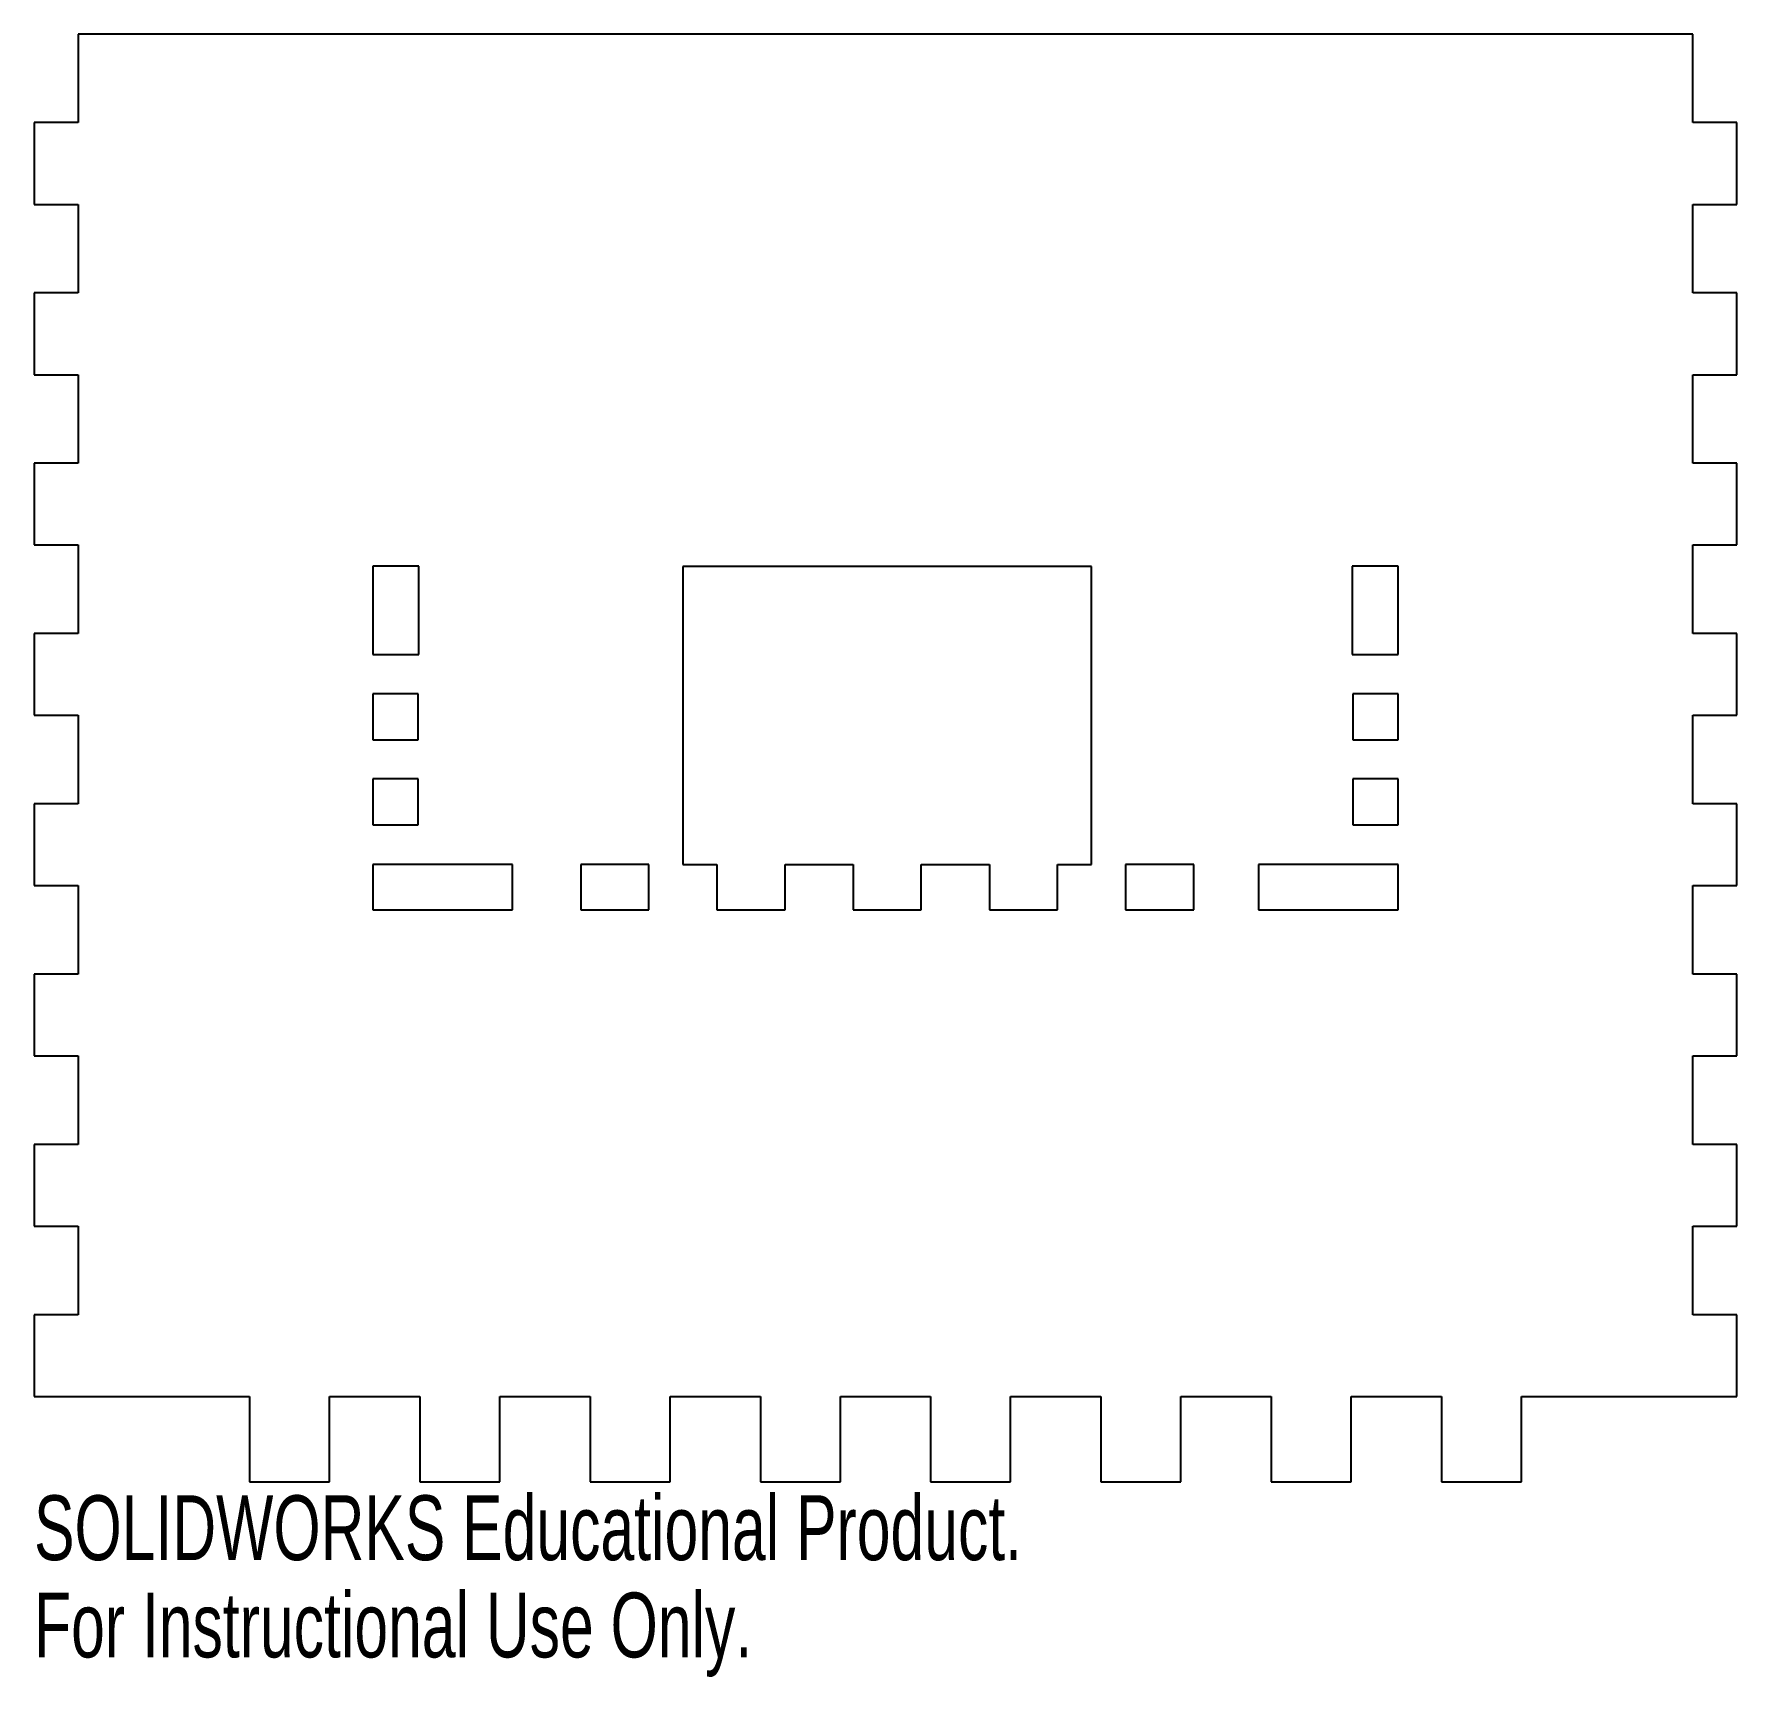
# Model space of a CAD drawing. Header units: inches. Extents: x -2.5 to 2.5, y -2.7 to 2.12.
import ezdxf

# ---------------------------------------------------------------- set-up
doc = ezdxf.new("R2010")
doc.units = ezdxf.units.IN
doc.header["$MEASUREMENT"] = 0
doc.styles.add('SLDTEXTSTYLE0', font='TXT', dxfattribs={"width": 0.7})

msp = doc.modelspace()

# ---------------------------------------------------------------- linework, layer by layer
at = {"color": 7, "linetype": 'Continuous', "lineweight": 25}
for p, q in [((2.37, 2.125), (-2.37, 2.125)), ((-2.37, 2.125), (-2.37, 1.865)), ((2.37, 1.865), (2.37, 2.125)), ((-2.37, 1.865), (-2.5, 1.865)), ((-2.5, 1.865), (-2.5, 1.625)), ((2.5, 1.865), (2.37, 1.865)), ((2.5, 1.625), (2.5, 1.865)), ((-2.5, 1.625), (-2.37, 1.625)), ((-2.37, 1.625), (-2.37, 1.365)), ((2.37, 1.365), (2.37, 1.625)), ((2.37, 1.625), (2.5, 1.625)), ((-2.37, 1.365), (-2.5, 1.365)), ((-2.5, 1.365), (-2.5, 1.125)), ((2.5, 1.365), (2.37, 1.365)), ((2.5, 1.125), (2.5, 1.365)), ((-2.5, 1.125), (-2.37, 1.125)), ((-2.37, 1.125), (-2.37, 0.865)), ((2.37, 0.865), (2.37, 1.125)), ((2.37, 1.125), (2.5, 1.125)), ((-2.37, 0.865), (-2.5, 0.865)), ((-2.5, 0.865), (-2.5, 0.625)), ((2.5, 0.865), (2.37, 0.865)), ((2.5, 0.625), (2.5, 0.865)), ((-2.5, 0.625), (-2.37, 0.625)), ((-2.37, 0.625), (-2.37, 0.365)), ((2.37, 0.365), (2.37, 0.625)), ((2.37, 0.625), (2.5, 0.625)), ((-1.505, 0.563), (-1.505, 0.303)), ((-1.37, 0.563), (-1.505, 0.563)), ((-1.37, 0.303), (-1.37, 0.563)), ((-0.595, 0.562), (-0.595, -0.313)), ((0.605, 0.562), (-0.595, 0.562)), ((0.605, -0.313), (0.605, 0.562)), ((1.37, 0.563), (1.37, 0.303)), ((1.505, 0.563), (1.37, 0.563)), ((1.505, 0.303), (1.505, 0.563)), ((-2.37, 0.365), (-2.5, 0.365)), ((-2.5, 0.365), (-2.5, 0.125)), ((2.5, 0.365), (2.37, 0.365)), ((2.5, 0.125), (2.5, 0.365)), ((-1.505, 0.303), (-1.37, 0.303)), ((1.37, 0.303), (1.505, 0.303)), ((-1.505, 0.188), (-1.505, 0.053)), ((-1.372, 0.188), (-1.505, 0.188)), ((-1.372, 0.053), (-1.372, 0.188)), ((1.372, 0.188), (1.372, 0.053)), ((1.505, 0.188), (1.372, 0.188)), ((1.505, 0.053), (1.505, 0.188)), ((-2.5, 0.125), (-2.37, 0.125)), ((-2.37, 0.125), (-2.37, -0.135)), ((2.37, -0.135), (2.37, 0.125)), ((2.37, 0.125), (2.5, 0.125)), ((-1.505, 0.053), (-1.372, 0.053)), ((1.372, 0.053), (1.505, 0.053)), ((-1.505, -0.062), (-1.505, -0.197)), ((-1.372, -0.062), (-1.505, -0.062)), ((-1.372, -0.197), (-1.372, -0.062)), ((1.372, -0.062), (1.372, -0.197)), ((1.505, -0.062), (1.372, -0.062)), ((1.505, -0.197), (1.505, -0.062)), ((-2.37, -0.135), (-2.5, -0.135)), ((-2.5, -0.135), (-2.5, -0.375)), ((2.5, -0.135), (2.37, -0.135)), ((2.5, -0.375), (2.5, -0.135)), ((-1.505, -0.197), (-1.372, -0.197)), ((1.372, -0.197), (1.505, -0.197)), ((-1.505, -0.313), (-1.505, -0.446)), ((-1.095, -0.313), (-1.505, -0.313)), ((-1.095, -0.446), (-1.095, -0.313)), ((-0.895, -0.313), (-0.895, -0.446)), ((-0.695, -0.313), (-0.895, -0.313)), ((-0.695, -0.446), (-0.695, -0.313)), ((-0.595, -0.313), (-0.495, -0.313)), ((-0.495, -0.313), (-0.495, -0.446)), ((-0.295, -0.313), (-0.095, -0.313)), ((-0.295, -0.446), (-0.295, -0.313)), ((-0.095, -0.313), (-0.095, -0.446)), ((0.105, -0.313), (0.305, -0.313)), ((0.105, -0.446), (0.105, -0.313)), ((0.305, -0.313), (0.305, -0.446)), ((0.505, -0.313), (0.605, -0.313)), ((0.505, -0.446), (0.505, -0.313)), ((0.705, -0.313), (0.705, -0.446)), ((0.905, -0.313), (0.705, -0.313)), ((0.905, -0.446), (0.905, -0.313)), ((1.095, -0.313), (1.095, -0.446)), ((1.505, -0.313), (1.095, -0.313)), ((1.505, -0.446), (1.505, -0.313)), ((-2.5, -0.375), (-2.37, -0.375)), ((-2.37, -0.375), (-2.37, -0.635)), ((2.37, -0.635), (2.37, -0.375)), ((2.37, -0.375), (2.5, -0.375)), ((-1.505, -0.446), (-1.095, -0.446)), ((-0.895, -0.446), (-0.695, -0.446)), ((-0.495, -0.446), (-0.295, -0.446)), ((-0.095, -0.446), (0.105, -0.446)), ((0.305, -0.446), (0.505, -0.446)), ((0.705, -0.446), (0.905, -0.446)), ((1.095, -0.446), (1.505, -0.446)), ((-2.37, -0.635), (-2.5, -0.635)), ((-2.5, -0.635), (-2.5, -0.875)), ((2.5, -0.635), (2.37, -0.635)), ((2.5, -0.875), (2.5, -0.635)), ((-2.5, -0.875), (-2.37, -0.875)), ((-2.37, -0.875), (-2.37, -1.135)), ((2.37, -1.135), (2.37, -0.875)), ((2.37, -0.875), (2.5, -0.875)), ((-2.37, -1.135), (-2.5, -1.135)), ((-2.5, -1.135), (-2.5, -1.375)), ((2.5, -1.135), (2.37, -1.135)), ((2.5, -1.375), (2.5, -1.135)), ((-2.5, -1.375), (-2.37, -1.375)), ((-2.37, -1.375), (-2.37, -1.635)), ((2.37, -1.635), (2.37, -1.375)), ((2.37, -1.375), (2.5, -1.375)), ((-2.37, -1.635), (-2.5, -1.635)), ((-2.5, -1.635), (-2.5, -1.875)), ((2.5, -1.635), (2.37, -1.635)), ((2.5, -1.875), (2.5, -1.635)), ((-2.5, -1.875), (-1.8675, -1.875)), ((-1.8675, -1.875), (-1.8675, -2.125)), ((-1.6325, -2.125), (-1.6325, -1.875)), ((-1.6325, -1.875), (-1.3675, -1.875)), ((-1.3675, -1.875), (-1.3675, -2.125)), ((-1.1325, -2.125), (-1.1325, -1.875)), ((-1.1325, -1.875), (-0.8675, -1.875)), ((-0.8675, -1.875), (-0.8675, -2.125)), ((-0.6325, -2.125), (-0.6325, -1.875)), ((-0.6325, -1.875), (-0.3675, -1.875)), ((-0.3675, -1.875), (-0.3675, -2.125)), ((-0.1325, -2.125), (-0.1325, -1.875)), ((-0.1325, -1.875), (0.1325, -1.875)), ((0.1325, -1.875), (0.1325, -2.125)), ((0.3675, -2.125), (0.3675, -1.875)), ((0.3675, -1.875), (0.6325, -1.875)), ((0.6325, -1.875), (0.6325, -2.125)), ((0.8675, -2.125), (0.8675, -1.875)), ((0.8675, -1.875), (1.1325, -1.875)), ((1.1325, -1.875), (1.1325, -2.125)), ((1.3675, -2.125), (1.3675, -1.875)), ((1.3675, -1.875), (1.6325, -1.875)), ((1.6325, -1.875), (1.6325, -2.125)), ((1.8675, -2.125), (1.8675, -1.875)), ((1.8675, -1.875), (2.5, -1.875)), ((-1.8675, -2.125), (-1.6325, -2.125)), ((-1.3675, -2.125), (-1.1325, -2.125)), ((-0.8675, -2.125), (-0.6325, -2.125)), ((-0.3675, -2.125), (-0.1325, -2.125)), ((0.1325, -2.125), (0.3675, -2.125)), ((0.6325, -2.125), (0.8675, -2.125)), ((1.1325, -2.125), (1.3675, -2.125)), ((1.6325, -2.125), (1.8675, -2.125))]:
    msp.add_line(p, q, dxfattribs=at)

# ---------------------------------------------------------------- texts
at = {"color": 7, "linetype": 'Continuous', "char_height": 0.1903, "attachment_point": 1, "style": 'SLDTEXTSTYLE0'}
for s, insert in [('SOLIDWORKS Educational Product.', (-2.5, -2.1651)), ('For Instructional Use Only.', (-2.5, -2.4506))]:
    msp.add_mtext(s, dxfattribs=dict(at, insert=insert))

doc.saveas('drawing.dxf')
